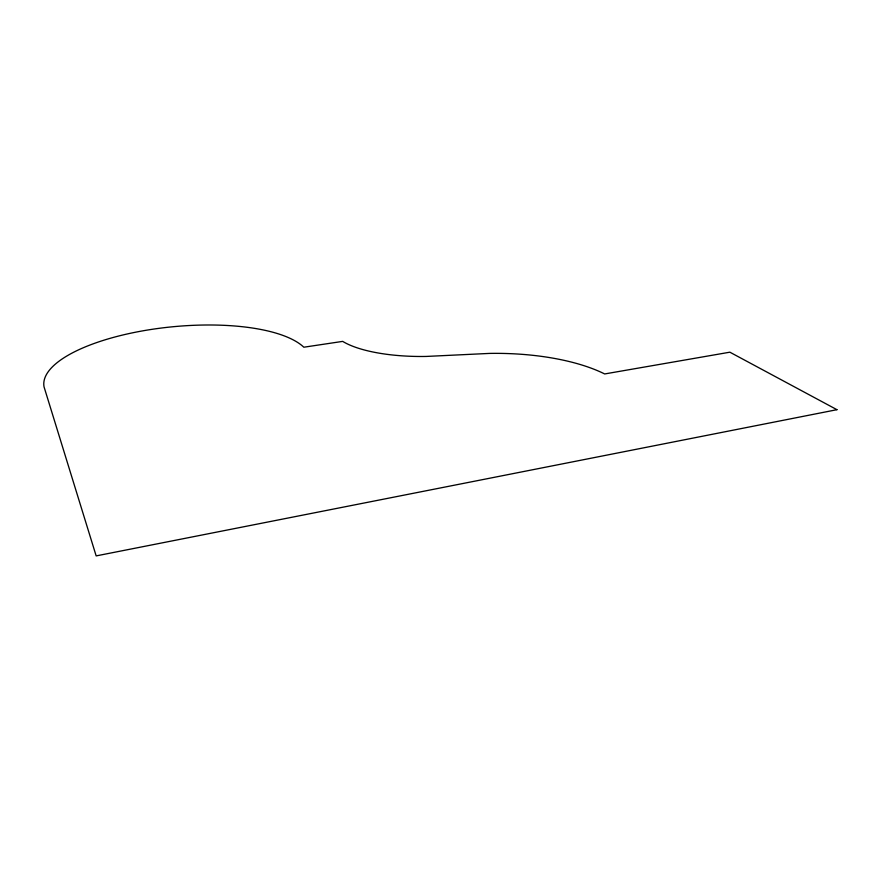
<?xml version="1.0" encoding="UTF-8"?>
<svg xmlns="http://www.w3.org/2000/svg" width="881" height="881" viewBox="0 0 881 881"><rect width="100%" height="100%" fill="white"/><g stroke="black" fill="none" stroke-linecap="round" stroke-linejoin="round"><path stroke-width="1.32" d="M836.95 409.687L96.161 555.9L44.05 386.891A134.055 46.109 -5.5 0 1 151.433 329.417A134.055 46.109 -5.5 0 1 303.824 347.213L342.687 341.388A95.126 30.989 -1.3 0 0 426.151 356.442L489.44 353.413A136.973 52.618 0.1 0 1 604.663 373.951L729.875 352.191L836.95 409.687"/></g></svg>
